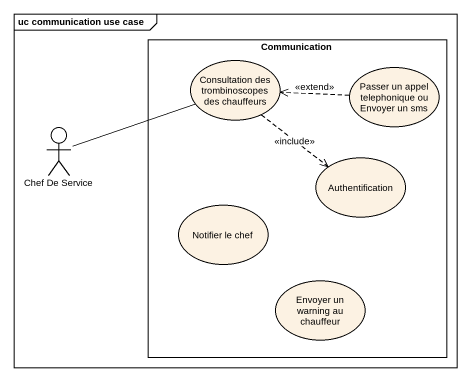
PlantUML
@startuml
mainframe uc communication use case
rectangle Communication {
  usecase "Consultation des trombinoscopes des chauffeurs" as Consultation_des
  usecase "Passer un appel telephonique ou Envoyer un sms" as Passer_un_appel
  usecase Authentification
  usecase "Notifier le chef" as Notifier_le_chef
  usecase "Envoyer un warning au chauffeur" as Envoyer_un_warning_au
}
actor "Chef De Service" as Chef_De_Service
Consultation_des ..> Authentification : <<include>>
Passer_un_appel .left.> Consultation_des : <<extend>>
Chef_De_Service -right- Consultation_des
@enduml
